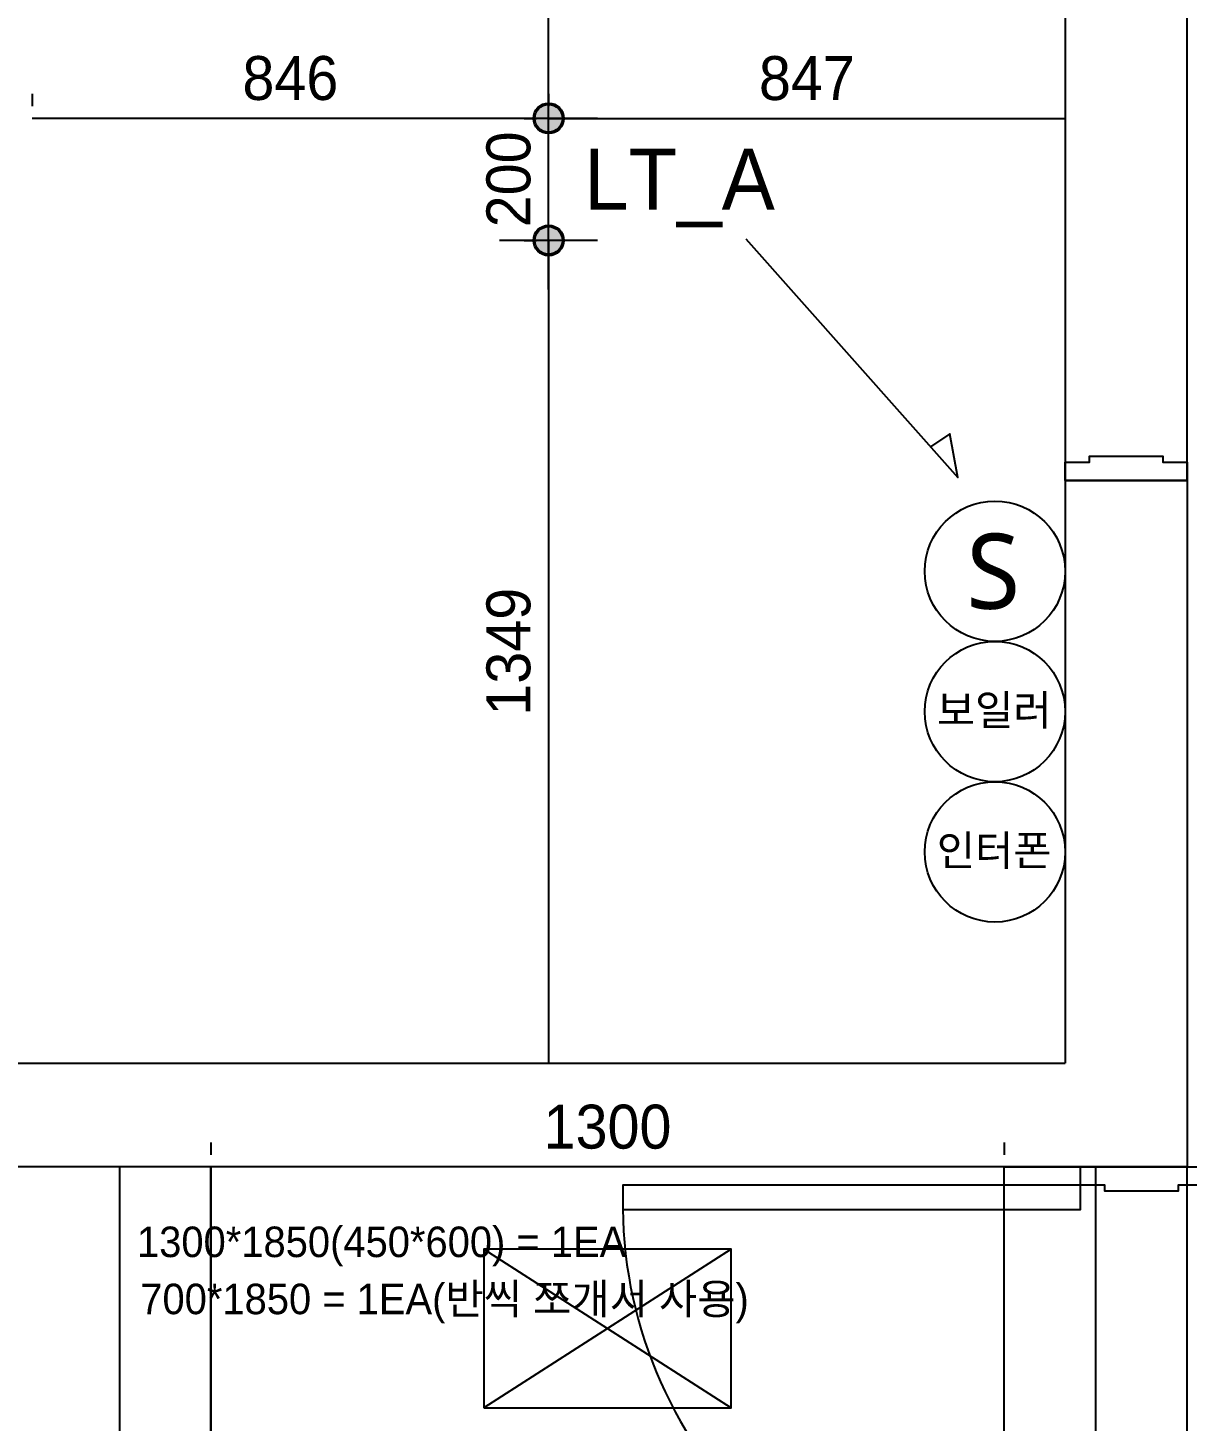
# Model space of a CAD drawing. Header units: millimetres. Extents: x 332171 to 384371, y 54317 to 89920.
# Drawn here: x 370363 to 372263, y 62052 to 64336 of the extents above; entities that cross this region are included whole.
import ezdxf
from ezdxf.enums import TextEntityAlignment as Align

# ---------------------------------------------------------------- set-up
doc = ezdxf.new("R2010")
doc.units = ezdxf.units.MM
doc.header["$LTSCALE"] = 60
for name, color, linetype in [('04-WIN', 4, 'Continuous'), ('06-LIGHT', 4, 'Continuous'), ('07-DIM WAL', 5, 'Continuous'), ('2CONTINUOUS', 2, 'Continuous'), ('3.기호.계단선', 30, 'Continuous'), ('CO-DO-FR', 7, 'Continuous'), ('CO-DOOR', 8, 'Continuous'), ('RC-LIGHT', 7, 'Continuous'), ('설비', 140, 'Continuous')]:
    doc.layers.add(name, color=color, linetype=linetype)
doc.styles.add('YOURNAME', font='HY울릉도M.TTF')
doc.styles.add('코레일둥고', font='Korail_Round_Gothic_Medium.ttf')
doc.dimstyles.new('40', dxfattribs={"dimscale": 40, "dimtxt": 1.8, "dimasz": 0.9, "dimexe": 0.5, "dimexo": 1, "dimgap": 0.7, "dimtad": 1, "dimdec": 0, "dimzin": 0, "dimdsep": 46, "dimtxsty": 'YOURNAME', "dimblk": 'NONE', "dimcen": 0, "dimclrd": 1, "dimclre": 1, "dimclrt": 7, "dimadec": 0, "dimazin": 0, "dimtfac": 1, "dimtdec": 0, "dimtix": 1, "dimtmove": 2, "dimatfit": 3, "dimldrblk": 'NONE', "dimfxl": 1, "dimtolj": 1, "dimtzin": 0, "dimarcsym": 0})

# ---------------------------------------------------------------- blocks, each defined once
blk = doc.blocks.new('floorplan')
at = {"layer": '04-WIN'}
for points in [[(378805.9, 96005.4), (379005.9, 96005.4), (379005.9, 97065.4), (378805.9, 97065.4)], [(379005.9, 94880.4), (378855.9, 94880.4), (378855.9, 94070.4), (379005.9, 94070.4)]]:
    blk.add_lwpolyline(points, close=True, dxfattribs=at)
at = {"layer": '2CONTINUOUS'}
for p, q in [((378805.9, 96005.4), (379005.9, 96005.4)), ((378805.9, 96005.4), (378805.9, 95050.4)), ((379005.9, 94880.4), (377255.9, 94880.4)), ((377255.9, 94880.4), (377255.9, 93300.4))]:
    blk.add_line(p, q, dxfattribs=at)
for points in [[(379005.9, 96005.4), (379005.9, 94880.4)], [(374508.9, 94850.4), (374508.9, 95050.4), (378805.9, 95050.4)]]:
    blk.add_lwpolyline(points, dxfattribs=at)
blk = doc.blocks.new('CJSWJD')
at = {"layer": 'CO-DO-FR'}
for points in [[(372263.4, 63593.7), (372063.4, 63593.7), (372063.4, 63623.7), (372103.4, 63623.7), (372103.4, 63633.7), (372223.4, 63633.7), (372223.4, 63623.7), (372263.4, 63623.7), (372263.4, 63593.7)], [(372088.4, 62468.7), (372288.4, 62468.7), (372288.4, 62438.7), (372248.4, 62438.7), (372248.4, 62428.7), (372128.4, 62428.7), (372128.4, 62438.7), (372088.4, 62438.7), (372088.4, 62468.7)]]:
    blk.add_lwpolyline(points, close=True, dxfattribs=at)
at = {"layer": 'CO-DOOR'}
blk.add_lwpolyline([(371338.4, 62398.7), (372088.4, 62398.7), (372088.4, 62438.7), (371338.4, 62438.7)], close=True, dxfattribs=at)
blk.add_arc((372058.9, 62408.7), 720.6, 179.2049, 272.3436, dxfattribs=at)
blk.add_blockref('floorplan', (-6742.6, -32411.6))
blk = doc.blocks.new('SW')
at = {"layer": '설비', "color": 140}
blk.add_circle((11533254.1, -14277699.4), 184, dxfattribs=at)
at = {"layer": '설비', "color": 140, "insert": (11533320, -14277600.8), "char_height": 197.143, "width": 314.327, "attachment_point": 3, "style": '코레일둥고'}
blk.add_mtext('{\\fMalgun Gothic|b0|i0|c129|p50;S}', dxfattribs=at)
blk = doc.blocks.new('*D125')
at = {"layer": '07-DIM WAL', "color": 1, "lineweight": -2}
for p, q in [((370663.4, 62508.7), (370663.4, 62488.7)), ((371963.4, 62508.7), (371963.4, 62488.7)), ((371963.4, 62468.7), (370663.4, 62468.7))]:
    blk.add_line(p, q, dxfattribs=at)
at = {"layer": 'Defpoints', "color": 0}
for p in [(370663.4, 62468.7), (370663.4, 62468.7), (371963.4, 62468.7)]:
    blk.add_point(p, dxfattribs=at)
at = {"layer": '07-DIM WAL', "color": 7, "insert": (371313.4, 62534.2), "char_height": 72, "attachment_point": 5, "style": 'YOURNAME'}
blk.add_mtext('\\A1;1300', dxfattribs=at)
blk = doc.blocks.new('_None')
blk = doc.blocks.new('1')
at = {"linetype": 'Continuous'}
h = blk.add_hatch(color=4, dxfattribs=at)
h.dxf.hatch_style = 1
edge = h.paths.add_edge_path()
edge.add_arc((11539653.5, -14273503.8), 37.5, 0, 360)
at = {"color": 1, "linetype": 'Continuous'}
for p, q in [((11539653.5, -14273637.1), (11539653.5, -14273370.5)), ((11539520.2, -14273503.8), (11539786.8, -14273503.8))]:
    blk.add_line(p, q, dxfattribs=at)
at = {"color": 4, "linetype": 'Continuous'}
for radius in [41.5, 37.5]:
    blk.add_circle((11539653.5, -14273503.8), radius, dxfattribs=at)
blk = doc.blocks.new('*D262')
at = {"layer": '07-DIM WAL', "color": 1, "lineweight": -2}
for p, q in [((371176.9, 64187.2), (371196.9, 64187.2)), ((371216.9, 63987.2), (371216.9, 64187.2)), ((371176.9, 63987.2), (371196.9, 63987.2))]:
    blk.add_line(p, q, dxfattribs=at)
at = {"layer": 'Defpoints', "color": 0}
for p in [(371216.9, 64187.2), (371216.9, 64187.2), (371216.9, 63987.2)]:
    blk.add_point(p, dxfattribs=at)
at = {"layer": '07-DIM WAL', "color": 7, "insert": (371151.4, 64087.2), "char_height": 72, "attachment_point": 5, "rotation": 90, "style": 'YOURNAME'}
blk.add_mtext('\\A1;200', dxfattribs=at)
blk = doc.blocks.new('*D263')
at = {"layer": '07-DIM WAL', "color": 1, "lineweight": -2}
for p, q in [((371176.9, 63987.2), (371196.9, 63987.2)), ((371216.9, 63987.2), (371216.9, 62638.7)), ((371176.9, 62638.7), (371196.9, 62638.7))]:
    blk.add_line(p, q, dxfattribs=at)
at = {"layer": 'Defpoints', "color": 0}
for p in [(371216.9, 63987.2), (371216.9, 62638.7), (371216.9, 62638.7)]:
    blk.add_point(p, dxfattribs=at)
at = {"layer": '07-DIM WAL', "color": 7, "insert": (371151.4, 63313), "char_height": 72, "attachment_point": 5, "rotation": 90, "style": 'YOURNAME'}
blk.add_mtext('\\A1;1349', dxfattribs=at)
blk = doc.blocks.new('*D264')
at = {"layer": '07-DIM WAL', "color": 1, "lineweight": -2}
for p, q in [((371176.9, 65338.7), (371196.9, 65338.7)), ((371216.9, 64187.2), (371216.9, 65338.7)), ((371176.9, 64187.2), (371196.9, 64187.2))]:
    blk.add_line(p, q, dxfattribs=at)
at = {"layer": 'Defpoints', "color": 0}
for p in [(371216.9, 65338.7), (371216.9, 65338.7), (371216.9, 64187.2)]:
    blk.add_point(p, dxfattribs=at)
at = {"layer": '07-DIM WAL', "color": 7, "insert": (371151.5, 64763), "char_height": 72, "attachment_point": 5, "rotation": 90, "style": 'YOURNAME'}
blk.add_mtext('\\A1;1152', dxfattribs=at)
blk = doc.blocks.new('*D265')
at = {"layer": '07-DIM WAL', "color": 1, "lineweight": -2}
for p, q in [((371216.9, 64227.2), (371216.9, 64207.2)), ((372063.4, 64227.2), (372063.4, 64207.2)), ((371216.9, 64187.2), (372063.4, 64187.2))]:
    blk.add_line(p, q, dxfattribs=at)
at = {"layer": 'Defpoints', "color": 0}
for p in [(371216.9, 64187.2), (372063.4, 64187.2), (372063.4, 64187.2)]:
    blk.add_point(p, dxfattribs=at)
at = {"layer": '07-DIM WAL', "color": 7, "insert": (371640.1, 64252.7), "char_height": 72, "attachment_point": 5, "style": 'YOURNAME'}
blk.add_mtext('\\A1;847', dxfattribs=at)
blk = doc.blocks.new('*D266')
at = {"layer": '07-DIM WAL', "color": 1, "lineweight": -2}
for p, q in [((370370.4, 64227.2), (370370.4, 64207.2)), ((371216.9, 64227.2), (371216.9, 64207.2)), ((371216.9, 64187.2), (370370.4, 64187.2))]:
    blk.add_line(p, q, dxfattribs=at)
at = {"layer": 'Defpoints', "color": 0}
for p in [(370370.4, 64187.2), (370370.4, 64187.2), (371216.9, 64187.2)]:
    blk.add_point(p, dxfattribs=at)
at = {"layer": '07-DIM WAL', "color": 7, "insert": (370793.6, 64252.8), "char_height": 72, "attachment_point": 5, "style": 'YOURNAME'}
blk.add_mtext('\\A1;846', dxfattribs=at)

msp = doc.modelspace()

# ---------------------------------------------------------------- linework, layer by layer
at = {"layer": '06-LIGHT'}
for p, q in [((371515.9, 62333.7), (371110.9, 62073.7)), ((371110.9, 62333.7), (371515.9, 62073.7))]:
    msp.add_line(p, q, dxfattribs=at)
msp.add_lwpolyline([(371110.9, 62073.7), (371515.9, 62073.7), (371515.9, 62333.7), (371110.9, 62333.7)], close=True, dxfattribs=at)
at = {"layer": '3.기호.계단선'}
msp.add_lwpolyline([(371540, 63990), (371887.4, 63598.8), (371874.5, 63670.1), (371843, 63648.8)], dxfattribs=at)
at = {"layer": 'RC-LIGHT', "color": 8}
for points in [[(370663.4, 60618.7), (370663.4, 62468.7), (370313.4, 62468.7), (370313.4, 60618.7)], [(371963.4, 62468.7), (370663.4, 62468.7), (370663.4, 60618.7), (371963.4, 60618.7)], [(371963.4, 60618.7), (371963.4, 62468.7), (372313.4, 62468.7), (372313.4, 60618.7)]]:
    msp.add_lwpolyline(points, close=True, dxfattribs=at)
at = {"layer": '설비', "color": 140}
for centre in [(371948.4, 63215), (371948.4, 62985)]:
    msp.add_circle(centre, 115, dxfattribs=at)

# ---------------------------------------------------------------- block references
msp.add_blockref('CJSWJD', (0, 0))
at = {"layer": 'RC-LIGHT', "xscale": 0.6024096385271789, "yscale": 0.6024096385271789, "zscale": 0.6024096385271789, "rotation": 90.00000000000001}
for p in [(-8227279.4, -6887411.3), (-8227279.4, -6887611.3)]:
    msp.add_blockref('1', p, dxfattribs=at)
at = {"layer": '설비', "color": 140, "xscale": 0.625, "yscale": 0.625, "zscale": 0.625}
msp.add_blockref('SW', (-6836335.4, 8987007.1), dxfattribs=at)

# ---------------------------------------------------------------- texts
at = {"layer": '3.기호.계단선', "style": '코레일둥고'}
msp.add_text('LT_A', height=100, dxfattribs=at).set_placement((371275, 64037.5))
at = {"layer": 'RC-LIGHT', "color": 8, "style": '코레일둥고'}
for s, p in [('1300*1850(450*600) = 1EA', (370542.2, 62370.9)), ('700*1850 = 1EA(반씩 쪼개서 사용)', (370547.6, 62277.3))]:
    msp.add_text(s, height=50, dxfattribs=at).set_placement(p, align=Align.TOP_LEFT)
at = {"layer": '설비', "color": 140, "style": '코레일둥고'}
for s, p in [('보일러', (371853, 63192.4)), ('인터폰', (371853, 62962.4))]:
    msp.add_text(s, height=50, dxfattribs=at).set_placement(p)

# ---------------------------------------------------------------- dimensions: what is measured, and where the dimension line sits
at = {"layer": '07-DIM WAL'}
for base, p1, p2, picture, middle in [((371216.8589183, 65338.7356465), (371216.8589183, 64187.2356465), (371216.8589183, 65338.7356465), '*D264', (371151.5167079, 64762.9856465)), ((371216.9, 64187.2), (371216.9, 63987.2), (371216.9, 64187.2), '*D262', (371151.4, 64087.2)), ((371216.8589183, 62638.7356465), (371216.8589183, 63987.2356465), (371216.8589183, 62638.7356465), '*D263', (371151.3728996, 63312.9856465))]:
    dim = msp.add_linear_dim(base=base, p1=p1, p2=p2, angle=90, dimstyle='40', override={"dimfxl": 1.25}, dxfattribs=at)
    dim.commit()
    dim.dimension.update_dxf_attribs({"geometry": picture, "text_midpoint": middle})
for base, p1, p2, picture, middle in [((370370.3589183, 64187.2356465), (371216.8589183, 64187.2356465), (370370.3589183, 64187.2356465), '*D266', (370793.6089183, 64252.7696013)), ((372063.3589183, 64187.2356465), (371216.8589183, 64187.2356465), (372063.3589183, 64187.2356465), '*D265', (371640.1089183, 64252.6737291)), ((370663.4, 62468.7), (371963.4, 62468.7), (370663.4, 62468.7), '*D125', (371313.4, 62534.2))]:
    dim = msp.add_linear_dim(base=base, p1=p1, p2=p2, dimstyle='40', override={"dimfxl": 1.25}, dxfattribs=at)
    dim.commit()
    dim.dimension.update_dxf_attribs({"geometry": picture, "text_midpoint": middle})

doc.saveas('drawing.dxf')
